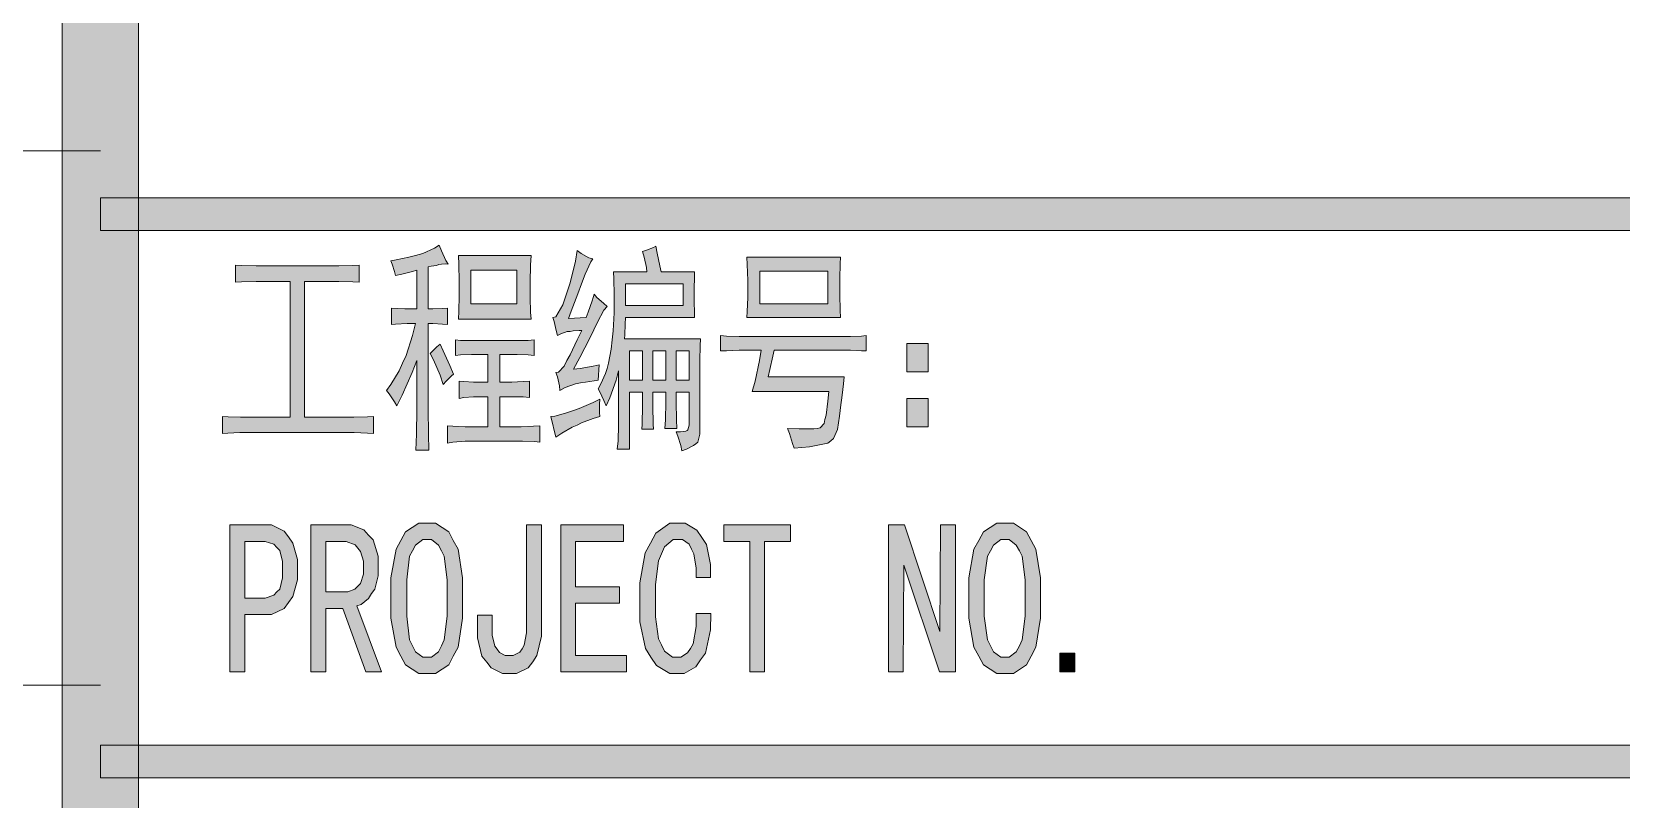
# Model space of a CAD drawing. Header units: millimetres. Extents: x 0 to 829, y 0 to 570.
# Drawn here: x 748.65 to 768.62, y 53.27 to 62.92 of the extents above; entities that cross this region are included whole.
import ezdxf

# ---------------------------------------------------------------- set-up
doc = ezdxf.new("R2010")
doc.units = ezdxf.units.MM

msp = doc.modelspace()

# ---------------------------------------------------------------- hatches: boundary and pattern name
h = msp.add_hatch(color=0)
h.dxf.hatch_style = 2
h.paths.add_polyline_path([(749.987917, 9.599083), (749.028361, 9.599083), (749.028361, 560.48275), (749.987917, 560.48275)])
h = msp.add_hatch(color=0)
h.dxf.hatch_style = 2
h.paths.add_polyline_path([(797.535306, 60.833), (797.535306, 60.42025), (749.508139, 60.42025), (749.508139, 60.833)])
h = msp.add_hatch(color=0)
h.dxf.hatch_style = 2
h.paths.add_polyline_path([(753.159389, 60.03925), (753.226417, 60.053361), (753.385167, 60.085111), (753.469833, 60.109806), (753.558028, 60.1345), (753.706194, 60.198), (753.766167, 60.236806), (753.794389, 60.16625), (753.850833, 60.046306), (753.879056, 59.996917), (753.850833, 60.003972), (753.794389, 60.000444), (753.762639, 59.993389), (753.730889, 59.982806), (753.663861, 59.972222), (753.628583, 59.965167), (753.628583, 59.436), (753.685028, 59.436), (753.8085, 59.439528), (753.872, 59.446583), (753.872, 59.241972), (753.8085, 59.2455), (753.685028, 59.252556), (753.628583, 59.252556), (753.628583, 58.300056), (753.628583, 58.180111), (753.632111, 57.862611), (753.635639, 57.661528), (753.473361, 57.661528), (753.480417, 57.862611), (753.483944, 58.176583), (753.483944, 58.289472), (753.483944, 58.786889), (753.4275, 58.635194), (753.3005, 58.349444), (753.233472, 58.215389), (753.20525, 58.268306), (753.138222, 58.367083), (753.102944, 58.409417), (753.159389, 58.4835), (753.261694, 58.656361), (753.304028, 58.755139), (753.349889, 58.850389), (753.431028, 59.100861), (753.466306, 59.252556), (753.364, 59.252556), (753.215833, 59.2455), (753.166444, 59.241972), (753.166444, 59.446583), (753.237, 59.439528), (753.335778, 59.436), (753.371056, 59.436), (753.483944, 59.436), (753.483944, 59.922833), (753.431028, 59.905194), (753.296972, 59.873444), (753.215833, 59.855806), (753.20525, 59.905194), (753.1735, 59.996917)])
h = msp.add_hatch(color=0)
h.dxf.hatch_style = 2
h.paths.add_polyline_path([(755.695861, 60.063944), (755.671167, 60.028667), (755.600611, 59.873444), (755.55475, 59.749972), (755.508889, 59.6265), (755.424222, 59.407778), (755.388944, 59.316056), (755.614722, 59.326639), (755.639417, 59.393667), (755.688806, 59.538306), (755.7135, 59.619444), (755.748778, 59.580639), (755.829917, 59.506556), (755.875778, 59.46775), (755.836972, 59.418361), (755.755833, 59.270194), (755.709972, 59.171417), (755.660583, 59.069111), (755.533583, 58.825694), (755.452444, 58.677528), (755.537111, 58.688111), (755.699389, 58.716333), (755.777, 58.733972), (755.762889, 58.539944), (755.7135, 58.532889), (755.604139, 58.51525), (755.540639, 58.504667), (755.480667, 58.494083), (755.350139, 58.448222), (755.283111, 58.409417), (755.276056, 58.469389), (755.251361, 58.582278), (755.233722, 58.635194), (755.265472, 58.64225), (755.336028, 58.716333), (755.371306, 58.786889), (755.410111, 58.857444), (755.501833, 59.047944), (755.558278, 59.164361), (755.523, 59.164361), (755.448917, 59.160833), (755.413639, 59.153778), (755.374833, 59.15025), (755.293694, 59.122028), (755.251361, 59.100861), (755.23725, 59.164361), (755.209028, 59.27725), (755.194917, 59.326639), (755.233722, 59.337222), (755.318389, 59.485389), (755.36425, 59.6265), (755.410111, 59.764083), (755.477139, 60.035722), (755.501833, 60.169778), (755.551222, 60.1345), (755.646472, 60.078056)])
h = msp.add_hatch(color=0)
h.paths.add_polyline_path([(756.489611, 60.226222), (756.50725, 60.138028), (756.539, 59.97575), (756.556639, 59.901667), (756.976444, 59.901667), (756.972917, 59.834639), (756.969389, 59.69), (756.969389, 59.608861), (756.969389, 59.527722), (756.972917, 59.386611), (756.976444, 59.326639), (756.108611, 59.326639), (756.105083, 59.2455), (756.098028, 59.111444), (756.0945, 59.058528), (757.050528, 59.058528), (757.047, 58.970333), (757.043472, 58.786889), (757.043472, 58.688111), (757.043472, 57.94375), (757.043472, 57.862611), (757.01525, 57.760306), (756.990556, 57.739139), (756.962333, 57.717972), (756.874139, 57.672111), (756.814167, 57.650944), (756.803583, 57.717972), (756.764778, 57.834389), (756.743611, 57.890833), (756.800056, 57.890833), (756.867083, 57.897889), (756.881194, 57.904944), (756.891778, 57.915528), (756.905889, 57.971972), (756.905889, 58.021361), (756.905889, 58.38825), (756.743611, 58.38825), (756.743611, 58.268306), (756.747139, 58.042528), (756.750667, 57.933167), (756.6025, 57.933167), (756.609556, 58.042528), (756.613083, 58.268306), (756.613083, 58.38825), (756.450806, 58.38825), (756.450806, 58.218917), (756.454333, 57.986083), (756.457861, 57.922583), (756.313222, 57.922583), (756.31675, 57.986083), (756.320278, 58.218917), (756.320278, 58.38825), (756.158, 58.38825), (756.158, 57.672111), (756.002778, 57.672111), (756.013361, 57.777944), (756.020417, 57.9755), (756.020417, 58.074278), (756.020417, 58.656361), (755.988667, 58.539944), (755.911056, 58.317694), (755.865194, 58.215389), (755.836972, 58.285944), (755.784056, 58.391778), (755.762889, 58.430583), (755.798167, 58.494083), (755.854611, 58.624611), (755.875778, 58.688111), (755.893417, 58.755139), (755.928694, 58.931528), (755.939278, 59.047944), (755.953389, 59.160833), (755.963972, 59.386611), (755.963972, 59.4995), (755.963972, 59.612389), (755.960444, 59.813472), (755.956917, 59.901667), (756.376722, 59.901667), (756.369667, 59.958111), (756.341444, 60.088639), (756.320278, 60.159194), (756.373194, 60.176833), (756.457861, 60.208583)])
h.paths.add_polyline_path([(756.831806, 59.478333), (756.831806, 59.749972), (756.108611, 59.749972), (756.108611, 59.478333)])
h.paths.add_polyline_path([(756.613083, 58.539944), (756.613083, 58.906833), (756.450806, 58.906833), (756.450806, 58.539944)])
h.paths.add_polyline_path([(756.905889, 58.539944), (756.905889, 58.906833), (756.743611, 58.906833), (756.743611, 58.539944)])
h.paths.add_polyline_path([(756.320278, 58.539944), (756.320278, 58.906833), (756.158, 58.906833), (756.158, 58.539944)])
h = msp.add_hatch(color=0)
h.dxf.hatch_style = 2
h.paths.add_polyline_path([(752.404444, 59.97575), (752.503222, 59.97575), (752.679611, 59.982806), (752.76075, 59.986333), (752.76075, 59.771139), (752.679611, 59.774667), (752.503222, 59.781722), (752.404444, 59.781722), (752.072833, 59.781722), (752.072833, 58.074278), (752.598472, 58.074278), (752.693722, 58.074278), (752.863056, 58.077806), (752.940667, 58.084861), (752.940667, 57.869667), (752.863056, 57.873194), (752.69725, 57.88025), (752.609056, 57.88025), (751.349639, 57.88025), (751.261444, 57.88025), (751.10975, 57.873194), (751.042722, 57.869667), (751.042722, 58.084861), (751.113278, 58.077806), (751.2685, 58.074278), (751.360222, 58.074278), (751.892917, 58.074278), (751.892917, 59.781722), (751.568361, 59.781722), (751.466056, 59.781722), (751.282611, 59.774667), (751.205, 59.771139), (751.205, 59.986333), (751.282611, 59.982806), (751.466056, 59.97575), (751.568361, 59.97575)])
h = msp.add_hatch(color=0)
h.paths.add_polyline_path([(754.91975, 60.106278), (754.912694, 59.986333), (754.909167, 59.771139), (754.909167, 59.672361), (754.909167, 59.580639), (754.912694, 59.397194), (754.91975, 59.305472), (754.009583, 59.305472), (754.013111, 59.407778), (754.016639, 59.601806), (754.016639, 59.693528), (754.016639, 59.78525), (754.013111, 59.993389), (754.009583, 60.106278)])
h.paths.add_polyline_path([(754.739833, 59.4995), (754.739833, 59.922833), (754.164806, 59.922833), (754.164806, 59.4995)])
h = msp.add_hatch(color=0)
h.paths.add_polyline_path([(758.810889, 60.085111), (758.803833, 60.003972), (758.800306, 59.820528), (758.800306, 59.718222), (758.800306, 59.612389), (758.803833, 59.418361), (758.810889, 59.326639), (757.632611, 59.326639), (757.636139, 59.40425), (757.643194, 59.580639), (757.643194, 59.682944), (757.643194, 59.792306), (757.636139, 59.993389), (757.632611, 60.085111)])
h.paths.add_polyline_path([(758.648611, 59.4995), (758.648611, 59.91225), (757.794889, 59.91225), (757.794889, 59.4995)])
h = msp.add_hatch(color=0)
h.dxf.hatch_style = 2
h.paths.add_polyline_path([(753.77675, 58.9915), (753.815556, 58.910361), (753.900222, 58.723389), (753.946083, 58.614028), (753.921389, 58.592861), (753.854361, 58.529361), (753.815556, 58.4835), (753.77675, 58.603444), (753.695611, 58.797472), (753.653278, 58.875083), (753.677972, 58.899778), (753.737944, 58.95975)])
h = msp.add_hatch(color=0)
h.dxf.hatch_style = 2
h.paths.add_polyline_path([(754.683389, 59.037361), (754.746889, 59.037361), (754.884472, 59.040889), (754.958556, 59.047944), (754.958556, 58.850389), (754.884472, 58.857444), (754.746889, 58.860972), (754.683389, 58.860972), (754.528167, 58.860972), (754.528167, 58.51525), (754.616361, 58.51525), (754.679861, 58.51525), (754.820972, 58.522306), (754.902111, 58.529361), (754.902111, 58.321222), (754.820972, 58.328278), (754.690444, 58.331806), (754.641056, 58.331806), (754.528167, 58.331806), (754.528167, 57.954333), (754.722194, 57.954333), (754.796278, 57.954333), (754.9515, 57.961389), (755.032639, 57.964917), (755.032639, 57.760306), (754.965611, 57.767361), (754.813917, 57.770889), (754.722194, 57.770889), (754.178917, 57.770889), (754.090722, 57.770889), (753.9355, 57.760306), (753.872, 57.749722), (753.872, 57.964917), (753.9355, 57.961389), (754.090722, 57.954333), (754.178917, 57.954333), (754.376472, 57.954333), (754.376472, 58.331806), (754.260056, 58.331806), (754.196556, 58.331806), (754.076611, 58.321222), (754.016639, 58.310639), (754.016639, 58.529361), (754.076611, 58.522306), (754.196556, 58.51525), (754.260056, 58.51525), (754.376472, 58.51525), (754.376472, 58.860972), (754.245944, 58.860972), (754.171861, 58.860972), (754.034278, 58.857444), (753.970778, 58.850389), (753.970778, 59.047944), (754.034278, 59.040889), (754.171861, 59.037361), (754.245944, 59.037361)])
h = msp.add_hatch(color=0)
h.dxf.hatch_style = 2
h.paths.add_polyline_path([(758.85675, 59.090278), (758.934361, 59.090278), (759.071944, 59.093806), (759.131917, 59.100861), (759.131917, 58.906833), (759.071944, 58.910361), (758.934361, 58.917417), (758.85675, 58.917417), (757.974806, 58.917417), (757.957167, 58.839806), (757.921889, 58.674), (757.900722, 58.582278), (758.85675, 58.582278), (758.846167, 58.494083), (758.828528, 58.349444), (758.821472, 58.289472), (758.814417, 58.2295), (758.796778, 58.088389), (758.786194, 58.003722), (758.772083, 57.919056), (758.722694, 57.806167), (758.687417, 57.777944), (758.652139, 57.746194), (758.419306, 57.700333), (758.225278, 57.686222), (758.207639, 57.742667), (758.168833, 57.869667), (758.144139, 57.933167), (758.288778, 57.926111), (758.47575, 57.926111), (758.514556, 57.933167), (758.553361, 57.940222), (758.60275, 57.996667), (758.613333, 58.046056), (758.627444, 58.098972), (758.652139, 58.275361), (758.662722, 58.398833), (757.699639, 58.398833), (757.734917, 58.529361), (757.791361, 58.786889), (757.812528, 58.917417), (757.6185, 58.917417), (757.533833, 58.917417), (757.375083, 58.910361), (757.301, 58.906833), (757.301, 59.100861), (757.375083, 59.093806), (757.533833, 59.090278), (757.6185, 59.090278)])
h = msp.add_hatch(color=0)
h.dxf.hatch_style = 2
h.paths.add_polyline_path([(759.643444, 59.002083), (759.911556, 59.002083), (759.911556, 58.645778), (759.643444, 58.645778)])
h = msp.add_hatch(color=0)
h.dxf.hatch_style = 2
h.paths.add_polyline_path([(755.784056, 58.300056), (755.780528, 58.240083), (755.780528, 58.13425), (755.784056, 58.084861), (755.699389, 58.056639), (755.55475, 58.003722), (755.498306, 57.9755), (755.438333, 57.950806), (755.307806, 57.873194), (755.233722, 57.823806), (755.170222, 58.084861), (755.219611, 58.088389), (755.353667, 58.123667), (755.441861, 58.155417), (755.526528, 58.183639), (755.699389, 58.257722)])
h = msp.add_hatch(color=0)
h.dxf.hatch_style = 2
h.paths.add_polyline_path([(759.643444, 58.310639), (759.911556, 58.310639), (759.911556, 57.954333), (759.643444, 57.954333)])
h = msp.add_hatch(color=0)
h.paths.add_polyline_path([(754.058972, 55.798861), (754.058972, 55.544861), (754.002528, 55.1815), (753.942556, 55.068611), (753.886111, 54.95925), (753.720306, 54.849889), (753.614472, 54.849889), (753.508639, 54.849889), (753.342833, 54.95925), (753.282861, 55.068611), (753.222889, 55.1815), (753.159389, 55.544861), (753.159389, 55.798861), (753.159389, 56.052861), (753.222889, 56.416222), (753.282861, 56.522056), (753.342833, 56.631417), (753.508639, 56.740778), (753.614472, 56.740778), (753.720306, 56.740778), (753.886111, 56.631417), (753.942556, 56.522056), (754.002528, 56.416222), (754.058972, 56.052861)])
h.paths.add_polyline_path([(753.864944, 55.798861), (753.864944, 56.028167), (753.829667, 56.3245), (753.794389, 56.395056), (753.755583, 56.465611), (753.667389, 56.536167), (753.614472, 56.536167), (753.561556, 56.536167), (753.469833, 56.465611), (753.431028, 56.395056), (753.392222, 56.3245), (753.356944, 56.028167), (753.356944, 55.798861), (753.356944, 55.573083), (753.392222, 55.273222), (753.431028, 55.199139), (753.469833, 55.125056), (753.561556, 55.0545), (753.614472, 55.0545), (753.667389, 55.0545), (753.755583, 55.125056), (753.794389, 55.199139), (753.829667, 55.273222), (753.864944, 55.573083)])
h = msp.add_hatch(color=0)
h.dxf.hatch_style = 2
h.paths.add_polyline_path([(757.181056, 55.604833), (757.177528, 55.400222), (757.114028, 55.107417), (757.050528, 55.02275), (756.990556, 54.934556), (756.845917, 54.849889), (756.76125, 54.849889), (756.662472, 54.849889), (756.496667, 54.952194), (756.426111, 55.058028), (756.359083, 55.163861), (756.288528, 55.502528), (756.288528, 55.735361), (756.288528, 55.989361), (756.355556, 56.366833), (756.422583, 56.490306), (756.489611, 56.617306), (756.662472, 56.740778), (756.768306, 56.740778), (756.8565, 56.740778), (757.004667, 56.652583), (757.064639, 56.560861), (757.124611, 56.472667), (757.177528, 56.222194), (757.174, 56.059917), (756.994083, 56.059917), (756.994083, 56.176333), (756.965861, 56.35625), (756.937639, 56.416222), (756.909417, 56.476194), (756.82475, 56.536167), (756.768306, 56.536167), (756.704806, 56.536167), (756.598972, 56.444444), (756.560167, 56.35625), (756.521361, 56.268056), (756.486083, 55.968194), (756.486083, 55.756528), (756.486083, 55.5625), (756.521361, 55.287333), (756.560167, 55.209722), (756.598972, 55.132111), (756.69775, 55.0545), (756.76125, 55.0545), (756.803583, 55.0545), (756.884722, 55.110944), (756.923528, 55.167389), (756.958806, 55.223833), (756.994083, 55.442556), (756.994083, 55.604833)])
h = msp.add_hatch(color=0)
h.paths.add_polyline_path([(761.322667, 55.798861), (761.322667, 55.544861), (761.266222, 55.1815), (761.20625, 55.068611), (761.146278, 54.95925), (760.984, 54.849889), (760.878167, 54.849889), (760.772333, 54.849889), (760.606528, 54.95925), (760.546556, 55.068611), (760.486583, 55.1815), (760.423083, 55.544861), (760.423083, 55.798861), (760.423083, 56.052861), (760.486583, 56.416222), (760.546556, 56.522056), (760.606528, 56.631417), (760.772333, 56.740778), (760.878167, 56.740778), (760.984, 56.740778), (761.146278, 56.631417), (761.20625, 56.522056), (761.266222, 56.416222), (761.322667, 56.052861)])
h.paths.add_polyline_path([(761.128639, 55.798861), (761.128639, 56.028167), (761.093361, 56.3245), (761.058083, 56.395056), (761.019278, 56.465611), (760.931083, 56.536167), (760.878167, 56.536167), (760.82525, 56.536167), (760.733528, 56.465611), (760.694722, 56.395056), (760.655917, 56.3245), (760.617111, 56.028167), (760.617111, 55.798861), (760.617111, 55.573083), (760.655917, 55.273222), (760.694722, 55.199139), (760.733528, 55.125056), (760.82525, 55.0545), (760.878167, 55.0545), (760.931083, 55.0545), (761.019278, 55.125056), (761.058083, 55.199139), (761.093361, 55.273222), (761.128639, 55.573083)])
h = msp.add_hatch(color=0)
h.paths.add_polyline_path([(751.984639, 56.155167), (751.984639, 56.028167), (751.928194, 55.820028), (751.87175, 55.745944), (751.815306, 55.668333), (751.656556, 55.59425), (751.55425, 55.59425), (751.321417, 55.59425), (751.321417, 54.871056), (751.134444, 54.871056), (751.134444, 56.719611), (751.55425, 56.719611), (751.656556, 56.719611), (751.815306, 56.642), (751.87175, 56.567917), (751.928194, 56.490306), (751.984639, 56.285694)])
h.paths.add_polyline_path([(751.797667, 56.155167), (751.797667, 56.257472), (751.762389, 56.398583), (751.727111, 56.437389), (751.688306, 56.476194), (751.578944, 56.511472), (751.508389, 56.511472), (751.321417, 56.511472), (751.321417, 55.798861), (751.508389, 55.798861), (751.578944, 55.798861), (751.688306, 55.837667), (751.727111, 55.876472), (751.762389, 55.91175), (751.797667, 56.052861)])
h = msp.add_hatch(color=0)
h.paths.add_polyline_path([(753.039444, 54.871056), (752.845417, 54.871056), (752.552611, 55.668333), (752.340944, 55.668333), (752.340944, 54.871056), (752.153972, 54.871056), (752.153972, 56.719611), (752.559667, 56.719611), (752.658444, 56.719611), (752.817194, 56.656111), (752.877167, 56.592611), (752.937139, 56.532639), (752.997111, 56.328028), (752.997111, 56.190444), (752.997111, 56.081083), (752.958306, 55.91175), (752.915972, 55.855306), (752.877167, 55.795333), (752.785444, 55.717722), (752.732528, 55.703611)])
h.paths.add_polyline_path([(752.813667, 56.190444), (752.813667, 56.264528), (752.778389, 56.384472), (752.743111, 56.426806), (752.707833, 56.469139), (752.598472, 56.511472), (752.520861, 56.511472), (752.340944, 56.511472), (752.340944, 55.876472), (752.57025, 55.876472), (752.616111, 55.876472), (752.704306, 55.91175), (752.739583, 55.947028), (752.774861, 55.982306), (752.813667, 56.10225)])
h = msp.add_hatch(color=0)
h.dxf.hatch_style = 2
h.paths.add_polyline_path([(755.050278, 55.484889), (755.050278, 55.319083), (754.993833, 55.075667), (754.940917, 54.998056), (754.884472, 54.923972), (754.736306, 54.849889), (754.644583, 54.849889), (754.559917, 54.849889), (754.418806, 54.920444), (754.362361, 54.994528), (754.302389, 55.068611), (754.245944, 55.301444), (754.245944, 55.463722), (754.245944, 55.583667), (754.432917, 55.583667), (754.432917, 55.431972), (754.432917, 55.333194), (754.464667, 55.195611), (754.492889, 55.156806), (754.524639, 55.114472), (754.595194, 55.075667), (754.637528, 55.075667), (754.693972, 55.075667), (754.778639, 55.118), (754.806861, 55.160333), (754.835083, 55.206194), (754.863306, 55.361417), (754.863306, 55.474306), (754.863306, 56.719611), (755.050278, 56.719611)])
h = msp.add_hatch(color=0)
h.dxf.hatch_style = 2
h.paths.add_polyline_path([(756.119194, 54.871056), (755.293694, 54.871056), (755.293694, 56.719611), (756.080389, 56.719611), (756.080389, 56.511472), (755.480667, 56.511472), (755.480667, 55.939972), (756.031, 55.939972), (756.031, 55.735361), (755.480667, 55.735361), (755.480667, 55.075667), (756.119194, 55.075667)])
h = msp.add_hatch(color=0)
h.dxf.hatch_style = 2
h.paths.add_polyline_path([(758.179417, 56.511472), (757.854861, 56.511472), (757.854861, 54.871056), (757.667889, 54.871056), (757.667889, 56.511472), (757.343333, 56.511472), (757.343333, 56.719611), (758.179417, 56.719611)])
h = msp.add_hatch(color=0)
h.dxf.hatch_style = 2
h.paths.add_polyline_path([(760.25375, 54.871056), (760.052667, 54.871056), (759.604639, 56.211611), (759.597583, 54.871056), (759.410611, 54.871056), (759.410611, 56.719611), (759.615222, 56.719611), (760.059722, 55.379056), (760.066778, 56.719611), (760.25375, 56.719611)])
h = msp.add_hatch(color=0)
h.dxf.hatch_style = 2
h.paths.add_polyline_path([(761.753056, 54.871056), (761.566083, 54.871056), (761.566083, 55.107417), (761.753056, 55.107417)])
h = msp.add_hatch(color=0)
h.dxf.hatch_style = 2
h.paths.add_polyline_path([(797.535306, 53.950306), (797.535306, 53.537556), (749.508139, 53.537556), (749.508139, 53.950306)])

# ---------------------------------------------------------------- linework, layer by layer
at = {"color": 0, "lineweight": 0}
for points in [[(749.987917, 9.599083), (749.028361, 9.599083), (749.028361, 560.48275), (749.987917, 560.48275)], [(797.535306, 60.833), (797.535306, 60.42025), (749.508139, 60.42025), (749.508139, 60.833)], [(753.159389, 60.03925), (753.226417, 60.053361), (753.385167, 60.085111), (753.469833, 60.109806), (753.558028, 60.1345), (753.706194, 60.198), (753.766167, 60.236806), (753.794389, 60.16625), (753.850833, 60.046306), (753.879056, 59.996917), (753.850833, 60.003972), (753.794389, 60.000444), (753.762639, 59.993389), (753.730889, 59.982806), (753.663861, 59.972222), (753.628583, 59.965167), (753.628583, 59.436), (753.685028, 59.436), (753.8085, 59.439528), (753.872, 59.446583), (753.872, 59.241972), (753.8085, 59.2455), (753.685028, 59.252556), (753.628583, 59.252556), (753.628583, 58.300056), (753.628583, 58.180111), (753.632111, 57.862611), (753.635639, 57.661528), (753.473361, 57.661528), (753.480417, 57.862611), (753.483944, 58.176583), (753.483944, 58.289472), (753.483944, 58.786889), (753.4275, 58.635194), (753.3005, 58.349444), (753.233472, 58.215389), (753.20525, 58.268306), (753.138222, 58.367083), (753.102944, 58.409417), (753.159389, 58.4835), (753.261694, 58.656361), (753.304028, 58.755139), (753.349889, 58.850389), (753.431028, 59.100861), (753.466306, 59.252556), (753.364, 59.252556), (753.215833, 59.2455), (753.166444, 59.241972), (753.166444, 59.446583), (753.237, 59.439528), (753.335778, 59.436), (753.371056, 59.436), (753.483944, 59.436), (753.483944, 59.922833), (753.431028, 59.905194), (753.296972, 59.873444), (753.215833, 59.855806), (753.20525, 59.905194), (753.1735, 59.996917)], [(755.695861, 60.063944), (755.671167, 60.028667), (755.600611, 59.873444), (755.55475, 59.749972), (755.508889, 59.6265), (755.424222, 59.407778), (755.388944, 59.316056), (755.614722, 59.326639), (755.639417, 59.393667), (755.688806, 59.538306), (755.7135, 59.619444), (755.748778, 59.580639), (755.829917, 59.506556), (755.875778, 59.46775), (755.836972, 59.418361), (755.755833, 59.270194), (755.709972, 59.171417), (755.660583, 59.069111), (755.533583, 58.825694), (755.452444, 58.677528), (755.537111, 58.688111), (755.699389, 58.716333), (755.777, 58.733972), (755.762889, 58.539944), (755.7135, 58.532889), (755.604139, 58.51525), (755.540639, 58.504667), (755.480667, 58.494083), (755.350139, 58.448222), (755.283111, 58.409417), (755.276056, 58.469389), (755.251361, 58.582278), (755.233722, 58.635194), (755.265472, 58.64225), (755.336028, 58.716333), (755.371306, 58.786889), (755.410111, 58.857444), (755.501833, 59.047944), (755.558278, 59.164361), (755.523, 59.164361), (755.448917, 59.160833), (755.413639, 59.153778), (755.374833, 59.15025), (755.293694, 59.122028), (755.251361, 59.100861), (755.23725, 59.164361), (755.209028, 59.27725), (755.194917, 59.326639), (755.233722, 59.337222), (755.318389, 59.485389), (755.36425, 59.6265), (755.410111, 59.764083), (755.477139, 60.035722), (755.501833, 60.169778), (755.551222, 60.1345), (755.646472, 60.078056)], [(756.489611, 60.226222), (756.50725, 60.138028), (756.539, 59.97575), (756.556639, 59.901667), (756.976444, 59.901667), (756.972917, 59.834639), (756.969389, 59.69), (756.969389, 59.608861), (756.969389, 59.527722), (756.972917, 59.386611), (756.976444, 59.326639), (756.108611, 59.326639), (756.105083, 59.2455), (756.098028, 59.111444), (756.0945, 59.058528), (757.050528, 59.058528), (757.047, 58.970333), (757.043472, 58.786889), (757.043472, 58.688111), (757.043472, 57.94375), (757.043472, 57.862611), (757.01525, 57.760306), (756.990556, 57.739139), (756.962333, 57.717972), (756.874139, 57.672111), (756.814167, 57.650944), (756.803583, 57.717972), (756.764778, 57.834389), (756.743611, 57.890833), (756.800056, 57.890833), (756.867083, 57.897889), (756.881194, 57.904944), (756.891778, 57.915528), (756.905889, 57.971972), (756.905889, 58.021361), (756.905889, 58.38825), (756.743611, 58.38825), (756.743611, 58.268306), (756.747139, 58.042528), (756.750667, 57.933167), (756.6025, 57.933167), (756.609556, 58.042528), (756.613083, 58.268306), (756.613083, 58.38825), (756.450806, 58.38825), (756.450806, 58.218917), (756.454333, 57.986083), (756.457861, 57.922583), (756.313222, 57.922583), (756.31675, 57.986083), (756.320278, 58.218917), (756.320278, 58.38825), (756.158, 58.38825), (756.158, 57.672111), (756.002778, 57.672111), (756.013361, 57.777944), (756.020417, 57.9755), (756.020417, 58.074278), (756.020417, 58.656361), (755.988667, 58.539944), (755.911056, 58.317694), (755.865194, 58.215389), (755.836972, 58.285944), (755.784056, 58.391778), (755.762889, 58.430583), (755.798167, 58.494083), (755.854611, 58.624611), (755.875778, 58.688111), (755.893417, 58.755139), (755.928694, 58.931528), (755.939278, 59.047944), (755.953389, 59.160833), (755.963972, 59.386611), (755.963972, 59.4995), (755.963972, 59.612389), (755.960444, 59.813472), (755.956917, 59.901667), (756.376722, 59.901667), (756.369667, 59.958111), (756.341444, 60.088639), (756.320278, 60.159194), (756.373194, 60.176833), (756.457861, 60.208583)], [(752.404444, 59.97575), (752.503222, 59.97575), (752.679611, 59.982806), (752.76075, 59.986333), (752.76075, 59.771139), (752.679611, 59.774667), (752.503222, 59.781722), (752.404444, 59.781722), (752.072833, 59.781722), (752.072833, 58.074278), (752.598472, 58.074278), (752.693722, 58.074278), (752.863056, 58.077806), (752.940667, 58.084861), (752.940667, 57.869667), (752.863056, 57.873194), (752.69725, 57.88025), (752.609056, 57.88025), (751.349639, 57.88025), (751.261444, 57.88025), (751.10975, 57.873194), (751.042722, 57.869667), (751.042722, 58.084861), (751.113278, 58.077806), (751.2685, 58.074278), (751.360222, 58.074278), (751.892917, 58.074278), (751.892917, 59.781722), (751.568361, 59.781722), (751.466056, 59.781722), (751.282611, 59.774667), (751.205, 59.771139), (751.205, 59.986333), (751.282611, 59.982806), (751.466056, 59.97575), (751.568361, 59.97575)], [(754.91975, 60.106278), (754.912694, 59.986333), (754.909167, 59.771139), (754.909167, 59.672361), (754.909167, 59.580639), (754.912694, 59.397194), (754.91975, 59.305472), (754.009583, 59.305472), (754.013111, 59.407778), (754.016639, 59.601806), (754.016639, 59.693528), (754.016639, 59.78525), (754.013111, 59.993389), (754.009583, 60.106278)], [(758.810889, 60.085111), (758.803833, 60.003972), (758.800306, 59.820528), (758.800306, 59.718222), (758.800306, 59.612389), (758.803833, 59.418361), (758.810889, 59.326639), (757.632611, 59.326639), (757.636139, 59.40425), (757.643194, 59.580639), (757.643194, 59.682944), (757.643194, 59.792306), (757.636139, 59.993389), (757.632611, 60.085111)], [(754.739833, 59.4995), (754.739833, 59.922833), (754.164806, 59.922833), (754.164806, 59.4995)], [(756.831806, 59.478333), (756.831806, 59.749972), (756.108611, 59.749972), (756.108611, 59.478333)], [(758.648611, 59.4995), (758.648611, 59.91225), (757.794889, 59.91225), (757.794889, 59.4995)], [(753.77675, 58.9915), (753.815556, 58.910361), (753.900222, 58.723389), (753.946083, 58.614028), (753.921389, 58.592861), (753.854361, 58.529361), (753.815556, 58.4835), (753.77675, 58.603444), (753.695611, 58.797472), (753.653278, 58.875083), (753.677972, 58.899778), (753.737944, 58.95975)], [(754.683389, 59.037361), (754.746889, 59.037361), (754.884472, 59.040889), (754.958556, 59.047944), (754.958556, 58.850389), (754.884472, 58.857444), (754.746889, 58.860972), (754.683389, 58.860972), (754.528167, 58.860972), (754.528167, 58.51525), (754.616361, 58.51525), (754.679861, 58.51525), (754.820972, 58.522306), (754.902111, 58.529361), (754.902111, 58.321222), (754.820972, 58.328278), (754.690444, 58.331806), (754.641056, 58.331806), (754.528167, 58.331806), (754.528167, 57.954333), (754.722194, 57.954333), (754.796278, 57.954333), (754.9515, 57.961389), (755.032639, 57.964917), (755.032639, 57.760306), (754.965611, 57.767361), (754.813917, 57.770889), (754.722194, 57.770889), (754.178917, 57.770889), (754.090722, 57.770889), (753.9355, 57.760306), (753.872, 57.749722), (753.872, 57.964917), (753.9355, 57.961389), (754.090722, 57.954333), (754.178917, 57.954333), (754.376472, 57.954333), (754.376472, 58.331806), (754.260056, 58.331806), (754.196556, 58.331806), (754.076611, 58.321222), (754.016639, 58.310639), (754.016639, 58.529361), (754.076611, 58.522306), (754.196556, 58.51525), (754.260056, 58.51525), (754.376472, 58.51525), (754.376472, 58.860972), (754.245944, 58.860972), (754.171861, 58.860972), (754.034278, 58.857444), (753.970778, 58.850389), (753.970778, 59.047944), (754.034278, 59.040889), (754.171861, 59.037361), (754.245944, 59.037361)], [(758.85675, 59.090278), (758.934361, 59.090278), (759.071944, 59.093806), (759.131917, 59.100861), (759.131917, 58.906833), (759.071944, 58.910361), (758.934361, 58.917417), (758.85675, 58.917417), (757.974806, 58.917417), (757.957167, 58.839806), (757.921889, 58.674), (757.900722, 58.582278), (758.85675, 58.582278), (758.846167, 58.494083), (758.828528, 58.349444), (758.821472, 58.289472), (758.814417, 58.2295), (758.796778, 58.088389), (758.786194, 58.003722), (758.772083, 57.919056), (758.722694, 57.806167), (758.687417, 57.777944), (758.652139, 57.746194), (758.419306, 57.700333), (758.225278, 57.686222), (758.207639, 57.742667), (758.168833, 57.869667), (758.144139, 57.933167), (758.288778, 57.926111), (758.47575, 57.926111), (758.514556, 57.933167), (758.553361, 57.940222), (758.60275, 57.996667), (758.613333, 58.046056), (758.627444, 58.098972), (758.652139, 58.275361), (758.662722, 58.398833), (757.699639, 58.398833), (757.734917, 58.529361), (757.791361, 58.786889), (757.812528, 58.917417), (757.6185, 58.917417), (757.533833, 58.917417), (757.375083, 58.910361), (757.301, 58.906833), (757.301, 59.100861), (757.375083, 59.093806), (757.533833, 59.090278), (757.6185, 59.090278)], [(759.643444, 59.002083), (759.911556, 59.002083), (759.911556, 58.645778), (759.643444, 58.645778)], [(756.320278, 58.539944), (756.320278, 58.906833), (756.158, 58.906833), (756.158, 58.539944)], [(756.613083, 58.539944), (756.613083, 58.906833), (756.450806, 58.906833), (756.450806, 58.539944)], [(756.905889, 58.539944), (756.905889, 58.906833), (756.743611, 58.906833), (756.743611, 58.539944)], [(755.784056, 58.300056), (755.780528, 58.240083), (755.780528, 58.13425), (755.784056, 58.084861), (755.699389, 58.056639), (755.55475, 58.003722), (755.498306, 57.9755), (755.438333, 57.950806), (755.307806, 57.873194), (755.233722, 57.823806), (755.170222, 58.084861), (755.219611, 58.088389), (755.353667, 58.123667), (755.441861, 58.155417), (755.526528, 58.183639), (755.699389, 58.257722)], [(759.643444, 58.310639), (759.911556, 58.310639), (759.911556, 57.954333), (759.643444, 57.954333)], [(754.058972, 55.798861), (754.058972, 55.544861), (754.002528, 55.1815), (753.942556, 55.068611), (753.886111, 54.95925), (753.720306, 54.849889), (753.614472, 54.849889), (753.508639, 54.849889), (753.342833, 54.95925), (753.282861, 55.068611), (753.222889, 55.1815), (753.159389, 55.544861), (753.159389, 55.798861), (753.159389, 56.052861), (753.222889, 56.416222), (753.282861, 56.522056), (753.342833, 56.631417), (753.508639, 56.740778), (753.614472, 56.740778), (753.720306, 56.740778), (753.886111, 56.631417), (753.942556, 56.522056), (754.002528, 56.416222), (754.058972, 56.052861)], [(757.181056, 55.604833), (757.177528, 55.400222), (757.114028, 55.107417), (757.050528, 55.02275), (756.990556, 54.934556), (756.845917, 54.849889), (756.76125, 54.849889), (756.662472, 54.849889), (756.496667, 54.952194), (756.426111, 55.058028), (756.359083, 55.163861), (756.288528, 55.502528), (756.288528, 55.735361), (756.288528, 55.989361), (756.355556, 56.366833), (756.422583, 56.490306), (756.489611, 56.617306), (756.662472, 56.740778), (756.768306, 56.740778), (756.8565, 56.740778), (757.004667, 56.652583), (757.064639, 56.560861), (757.124611, 56.472667), (757.177528, 56.222194), (757.174, 56.059917), (756.994083, 56.059917), (756.994083, 56.176333), (756.965861, 56.35625), (756.937639, 56.416222), (756.909417, 56.476194), (756.82475, 56.536167), (756.768306, 56.536167), (756.704806, 56.536167), (756.598972, 56.444444), (756.560167, 56.35625), (756.521361, 56.268056), (756.486083, 55.968194), (756.486083, 55.756528), (756.486083, 55.5625), (756.521361, 55.287333), (756.560167, 55.209722), (756.598972, 55.132111), (756.69775, 55.0545), (756.76125, 55.0545), (756.803583, 55.0545), (756.884722, 55.110944), (756.923528, 55.167389), (756.958806, 55.223833), (756.994083, 55.442556), (756.994083, 55.604833)], [(761.322667, 55.798861), (761.322667, 55.544861), (761.266222, 55.1815), (761.20625, 55.068611), (761.146278, 54.95925), (760.984, 54.849889), (760.878167, 54.849889), (760.772333, 54.849889), (760.606528, 54.95925), (760.546556, 55.068611), (760.486583, 55.1815), (760.423083, 55.544861), (760.423083, 55.798861), (760.423083, 56.052861), (760.486583, 56.416222), (760.546556, 56.522056), (760.606528, 56.631417), (760.772333, 56.740778), (760.878167, 56.740778), (760.984, 56.740778), (761.146278, 56.631417), (761.20625, 56.522056), (761.266222, 56.416222), (761.322667, 56.052861)], [(751.984639, 56.155167), (751.984639, 56.028167), (751.928194, 55.820028), (751.87175, 55.745944), (751.815306, 55.668333), (751.656556, 55.59425), (751.55425, 55.59425), (751.321417, 55.59425), (751.321417, 54.871056), (751.134444, 54.871056), (751.134444, 56.719611), (751.55425, 56.719611), (751.656556, 56.719611), (751.815306, 56.642), (751.87175, 56.567917), (751.928194, 56.490306), (751.984639, 56.285694)], [(753.039444, 54.871056), (752.845417, 54.871056), (752.552611, 55.668333), (752.340944, 55.668333), (752.340944, 54.871056), (752.153972, 54.871056), (752.153972, 56.719611), (752.559667, 56.719611), (752.658444, 56.719611), (752.817194, 56.656111), (752.877167, 56.592611), (752.937139, 56.532639), (752.997111, 56.328028), (752.997111, 56.190444), (752.997111, 56.081083), (752.958306, 55.91175), (752.915972, 55.855306), (752.877167, 55.795333), (752.785444, 55.717722), (752.732528, 55.703611)], [(753.864944, 55.798861), (753.864944, 56.028167), (753.829667, 56.3245), (753.794389, 56.395056), (753.755583, 56.465611), (753.667389, 56.536167), (753.614472, 56.536167), (753.561556, 56.536167), (753.469833, 56.465611), (753.431028, 56.395056), (753.392222, 56.3245), (753.356944, 56.028167), (753.356944, 55.798861), (753.356944, 55.573083), (753.392222, 55.273222), (753.431028, 55.199139), (753.469833, 55.125056), (753.561556, 55.0545), (753.614472, 55.0545), (753.667389, 55.0545), (753.755583, 55.125056), (753.794389, 55.199139), (753.829667, 55.273222), (753.864944, 55.573083)], [(755.050278, 55.484889), (755.050278, 55.319083), (754.993833, 55.075667), (754.940917, 54.998056), (754.884472, 54.923972), (754.736306, 54.849889), (754.644583, 54.849889), (754.559917, 54.849889), (754.418806, 54.920444), (754.362361, 54.994528), (754.302389, 55.068611), (754.245944, 55.301444), (754.245944, 55.463722), (754.245944, 55.583667), (754.432917, 55.583667), (754.432917, 55.431972), (754.432917, 55.333194), (754.464667, 55.195611), (754.492889, 55.156806), (754.524639, 55.114472), (754.595194, 55.075667), (754.637528, 55.075667), (754.693972, 55.075667), (754.778639, 55.118), (754.806861, 55.160333), (754.835083, 55.206194), (754.863306, 55.361417), (754.863306, 55.474306), (754.863306, 56.719611), (755.050278, 56.719611)], [(756.119194, 54.871056), (755.293694, 54.871056), (755.293694, 56.719611), (756.080389, 56.719611), (756.080389, 56.511472), (755.480667, 56.511472), (755.480667, 55.939972), (756.031, 55.939972), (756.031, 55.735361), (755.480667, 55.735361), (755.480667, 55.075667), (756.119194, 55.075667)], [(758.179417, 56.511472), (757.854861, 56.511472), (757.854861, 54.871056), (757.667889, 54.871056), (757.667889, 56.511472), (757.343333, 56.511472), (757.343333, 56.719611), (758.179417, 56.719611)], [(760.25375, 54.871056), (760.052667, 54.871056), (759.604639, 56.211611), (759.597583, 54.871056), (759.410611, 54.871056), (759.410611, 56.719611), (759.615222, 56.719611), (760.059722, 55.379056), (760.066778, 56.719611), (760.25375, 56.719611)], [(761.128639, 55.798861), (761.128639, 56.028167), (761.093361, 56.3245), (761.058083, 56.395056), (761.019278, 56.465611), (760.931083, 56.536167), (760.878167, 56.536167), (760.82525, 56.536167), (760.733528, 56.465611), (760.694722, 56.395056), (760.655917, 56.3245), (760.617111, 56.028167), (760.617111, 55.798861), (760.617111, 55.573083), (760.655917, 55.273222), (760.694722, 55.199139), (760.733528, 55.125056), (760.82525, 55.0545), (760.878167, 55.0545), (760.931083, 55.0545), (761.019278, 55.125056), (761.058083, 55.199139), (761.093361, 55.273222), (761.128639, 55.573083)], [(751.797667, 56.155167), (751.797667, 56.257472), (751.762389, 56.398583), (751.727111, 56.437389), (751.688306, 56.476194), (751.578944, 56.511472), (751.508389, 56.511472), (751.321417, 56.511472), (751.321417, 55.798861), (751.508389, 55.798861), (751.578944, 55.798861), (751.688306, 55.837667), (751.727111, 55.876472), (751.762389, 55.91175), (751.797667, 56.052861)], [(752.813667, 56.190444), (752.813667, 56.264528), (752.778389, 56.384472), (752.743111, 56.426806), (752.707833, 56.469139), (752.598472, 56.511472), (752.520861, 56.511472), (752.340944, 56.511472), (752.340944, 55.876472), (752.57025, 55.876472), (752.616111, 55.876472), (752.704306, 55.91175), (752.739583, 55.947028), (752.774861, 55.982306), (752.813667, 56.10225)], [(761.753056, 54.871056), (761.566083, 54.871056), (761.566083, 55.107417), (761.753056, 55.107417)], [(797.535306, 53.950306), (797.535306, 53.537556), (749.508139, 53.537556), (749.508139, 53.950306)]]:
    msp.add_lwpolyline(points, close=True, dxfattribs=at)
for points in [[(576.756389, 61.425667), (749.508139, 61.425667)], [(576.756389, 54.70525), (749.508139, 54.70525)]]:
    msp.add_lwpolyline(points, dxfattribs=at)

doc.saveas('drawing.dxf')
